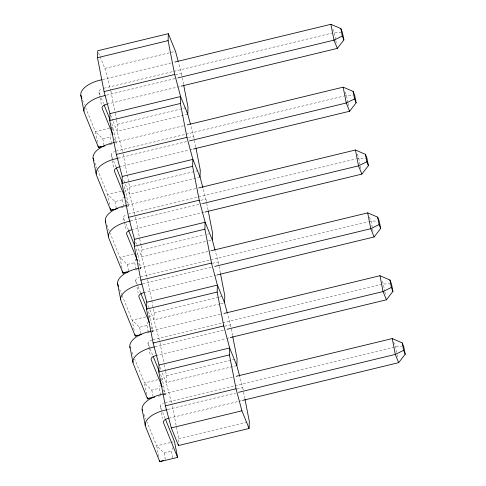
<?xml version="1.0" encoding="UTF-8"?>
<svg xmlns="http://www.w3.org/2000/svg" width="486" height="486" viewBox="0 0 486 486"><rect width="100%" height="100%" fill="white"/><g stroke="black" fill="none" stroke-linecap="round" stroke-linejoin="round"><path stroke-width="0.36" stroke-dasharray="2.43 1.82" d="M116.512 119.908L117.375 124.325L117.138 131.269L123.031 153.309M123.177 154.044L129.641 187.177L129.404 194.121L135.296 216.167M141.043 245.618L141.906 250.035L141.669 256.979L147.562 279.019M147.708 279.754L154.171 312.887L153.934 319.831L159.827 341.877M165.574 371.328L166.437 375.745L166.2 382.689L172.093 404.729M178.587 442.072L178.702 438.597L172.238 405.464M111.452 143.534L110.164 136.918L111.239 133.48M112.315 130.035L113.171 127.283L111.191 122.399M123.717 206.386L122.429 199.776L123.286 197.018M124.58 192.893L125.437 190.135L123.456 185.257M135.983 269.244L134.695 262.628L135.77 259.19M137.058 255.059L137.702 252.993L135.436 247.417M148.248 332.096L146.96 325.486L148.036 322.042M149.324 317.911L149.967 315.845L147.701 310.268M160.514 394.954L159.226 388.338L160.301 384.9M161.589 380.769L162.233 378.703L159.681 372.428M172.779 457.806L171.491 451.196L172.566 447.752M98.537 52.798L104.873 68.411L175.501 51.328M102.74 79.485L172.664 62.573M103.731 88.312L172.961 71.564M173.696 71.387L334.259 32.55L340.935 32.471M175.507 74.795L181.393 73.374L178.538 62.706M106.568 95.147L177.226 78.058M106.817 104.15L180.47 86.332M117.375 124.325L185.792 107.777M109.611 128.146L95.378 131.584L85.67 107.692M110.322 127.97L113.171 127.283L116.263 143.121L114.277 138.237M187.76 114.186L117.138 131.269L113.007 121.087M97.486 142.386L95.378 131.584L102.734 138.717L110.164 136.918M115.006 142.343L184.929 125.431M109.143 144.84L112.703 143.984M115.996 151.164L185.227 134.422M185.962 134.239L343.578 96.119M344.313 95.942L346.518 95.408L353.201 95.329M188.507 137.471L193.659 136.226L190.615 124.847M118.098 158.181L187.28 141.444M119.082 167.002L189.054 150.077M189.789 149.901L193.471 149.008M129.641 187.177L198.057 170.629M121.166 191.168L107.643 194.443L97.364 169.14M200.025 177.038L129.404 194.121L123.341 179.188M109.605 204.521L107.643 194.443L115 201.575L122.429 199.776M127.271 205.195L196.453 188.465M120.698 207.868L125.68 206.665M126.39 206.489L128.529 205.973L125.437 190.135M128.261 214.022L355.837 158.977M356.578 158.794L358.783 158.26L365.466 158.181M200.773 200.329L205.924 199.084L203.069 188.416M130.363 221.033L201.757 203.768M131.348 229.86L205.001 212.042M141.906 250.035L204.442 234.908M207.382 234.197L208.852 233.845M133.431 254.026L119.908 257.294L110.201 233.401M205.675 241.493L141.669 256.979L137.538 246.797M208.615 240.783L212.291 239.896M122.016 268.096L119.908 257.294L127.265 264.427L134.695 262.628M139.537 268.053L211.665 250.606M135.807 270.034L137.234 269.694M140.527 276.874L368.102 221.829M368.844 221.652L371.049 221.118L376.99 221.045M212.303 263.363L218.19 261.936L215.146 250.557M142.629 283.891L211.076 267.336M143.613 292.712L213.585 275.787M214.32 275.611L216.531 275.076M154.171 312.887L218.913 297.232M219.648 297.055L223.323 296.162M145.697 316.884L132.174 320.153L121.895 294.85M148.546 316.192L149.967 315.845L153.06 331.683L147.361 333.062M220.146 303.817L153.934 319.831L147.598 304.224M220.881 303.641L224.556 302.748M134.136 330.231L132.174 320.153L139.531 327.285L146.96 325.486M151.802 330.905L221.725 313.992M152.792 339.732L222.023 322.983M222.758 322.807L383.314 283.97L389.997 283.891M224.568 326.215L230.455 324.794L227.412 313.415M154.894 346.743L224.076 330.012M155.878 355.57L225.85 338.645M226.585 338.469L229.532 337.752M166.437 375.745L236.324 358.838M157.962 379.736L144.439 383.004L134.731 359.111M160.805 379.05L162.233 378.703L165.325 394.541L162.476 395.227M236.822 365.606L166.2 382.689L162.069 372.507M146.687 394.523L144.439 383.004L151.796 390.137L159.226 388.338M164.068 393.763L233.991 376.85M158.205 396.26L161.765 395.404M165.058 402.584L234.288 385.841M235.024 385.659L395.58 346.828L401.515 346.755M236.834 389.073L242.721 387.646L239.865 376.984M167.895 409.425L235.607 393.046M168.885 418.246L238.116 401.497M238.851 401.321L241.797 400.61M178.702 438.597L247.119 422.048M170.228 442.594L156.705 445.862L146.997 421.963M170.938 442.418L173.788 441.731M158.807 456.664L156.705 445.862L164.061 452.995L171.491 451.196M139.421 268.946L140.794 268.831L137.702 252.993M151.687 331.804L153.06 331.683L150.794 326.106M163.946 394.656L165.325 394.541L162.774 388.265M332.861 29.111L334.259 32.55L335.662 39.749M345.127 91.969L346.518 95.408L347.927 102.607M357.113 154.135L358.783 158.26L360.193 165.459M369.378 216.993L371.049 221.118L372.458 228.317M382.203 281.224L383.314 283.97L384.724 291.169M393.63 342.016L395.58 346.828L396.989 354.027M110.522 114.975L112.728 120.406M100.146 95.201L99.01 92.413A6.002 2.867 -11 0 1 102.26 88.768M101.276 97.99L103.542 103.573M116.093 167.123L111.276 155.265A6.002 2.867 -11 0 1 114.526 151.62M126.263 200.396L128.529 205.973M82.535 99.958L84.534 104.879M135.606 242.046L137.259 246.116M124.671 220.911L123.541 218.123A6.002 2.867 -11 0 1 126.791 214.478M125.807 223.7L128.359 229.975M138.528 263.254L140.794 268.831M94.8 162.816L97.085 168.435M140.618 292.833L135.807 280.975A6.002 2.867 -11 0 1 139.057 277.33M106.78 224.969L109.064 230.589M159.864 367.076L160.963 369.791M149.773 348.019L148.072 343.833A6.002 2.867 -11 0 1 152.039 339.939M150.053 348.711L152.883 355.685M119.617 289.225L121.609 294.145M165.149 418.543L160.337 406.685A6.002 2.867 -11 0 1 163.588 403.04M131.882 352.083L133.589 356.299M143.862 414.236L145.855 419.157M104.873 68.411L110.765 90.457M335.802 40.472L336.361 43.351M348.067 103.324L348.626 106.203M360.333 166.182L361.031 169.778M372.598 229.034L373.157 231.913M384.863 291.892L385.422 294.771M397.129 354.744L397.548 356.906M181.393 73.374L182.11 77.055M182.256 77.79L183.544 84.418M193.659 136.226L195.809 147.27M205.924 199.084L208.075 210.128M218.19 261.936L218.907 265.617M219.052 266.352L220.486 273.721M230.455 324.794L232.606 335.838M242.721 387.646L243.437 391.327M243.577 392.068L244.871 398.69M110.911 91.192L115.079 112.545M115.225 113.281L116.373 119.167M135.442 216.902L139.61 238.255M139.755 238.99L140.904 244.877M159.973 342.612L164.14 363.965M164.28 364.7L165.434 370.593M98.919 92.048L99.903 97.085M100.043 97.808L101.307 104.283M111.185 154.9L112.169 159.943M112.309 160.659L113.572 167.141M123.45 217.758L125.838 229.993M135.716 280.61L136.414 284.213M136.979 287.092L138.103 292.851M147.981 343.468L150.368 355.703M160.246 406.32L160.945 409.923M161.51 412.802L162.634 418.561M102.734 138.717L104.022 145.332M115 201.575L116.288 208.184M127.265 264.427L128.553 271.042M139.531 327.285L140.819 333.894M151.796 390.137L153.084 396.752M164.061 452.995L165.349 459.604"/><path stroke-width="0.73" d="M245.017 399.431L249.33 421.52L249.087 428.458L178.465 445.541L171.303 427.893L165.404 405.853L158.794 371.984L159.037 365.041L153.139 342.995L146.529 309.126L146.772 302.183L140.873 280.143L134.264 246.274L134.507 239.331L128.608 217.285L121.998 183.416L122.241 176.473L116.342 154.433L109.739 120.564L109.976 113.621L104.077 91.575L97.473 57.706L97.71 50.763L168.332 33.68L175.501 51.328L178.162 61.285M190.427 124.137L187.76 114.186L180.598 96.538L174.705 74.492L168.095 40.624L168.332 33.68M202.881 187.705L200.025 177.038L192.863 159.39L186.97 137.35L180.361 103.482L180.598 96.538L109.976 113.621M187.76 114.186L188.003 107.242L183.69 85.153M178.465 445.541L178.514 444.155M214.958 249.847L212.291 239.896L205.128 222.248L199.236 200.208L192.626 166.334L192.863 159.39L122.241 176.473M200.025 177.038L200.268 170.1L195.955 148.005M227.223 312.705L224.556 302.748L217.394 285.106L211.501 263.06L204.892 229.192L205.128 222.248L134.507 239.331M212.291 239.896L212.534 232.952L208.221 210.863M239.677 376.273L236.822 365.606L229.659 347.958L223.767 325.918L217.157 292.043L217.394 285.106L146.772 302.183M224.556 302.748L224.799 295.81L220.486 273.721M249.087 428.458L241.925 410.816L236.032 388.77L229.422 354.902L229.659 347.958L159.037 365.041M236.822 365.606L237.065 358.662L232.751 336.573M181.205 86.156L337.345 48.387L343.875 39.925L342.417 32.453L340.838 28.565L330.905 24.3L174.869 62.038M193.471 149.008L349.61 111.245L356.141 102.777L354.683 95.311L353.103 91.417L343.171 87.158L187.134 124.896M205.001 212.042L361.876 174.097L368.406 165.635L366.948 158.163L365.369 154.275L355.436 150.01L198.665 187.93M217.266 274.9L374.141 236.955L380.672 228.493L379.214 221.021L377.634 217.127L367.702 212.868L211.665 250.606M230.267 337.576L386.406 299.807L392.937 291.345L391.479 283.879L389.9 279.985L379.967 275.72L223.931 313.464M242.532 400.428L398.672 362.665L405.203 354.203L403.745 346.731L402.165 342.837L392.232 338.578L236.196 376.316M340.838 28.565L342.296 36.031L333.997 40.138L177.961 77.875M353.103 91.417L354.561 98.889L346.263 102.996L189.491 140.91M365.369 154.275L366.827 161.741L358.528 165.848L202.492 203.591M377.634 217.127L379.092 224.599L370.794 228.706L214.757 266.443M389.9 279.985L391.358 287.451L383.059 291.557L227.023 329.301M402.165 342.837L403.623 350.309L395.325 354.416L238.553 392.33M100.547 146.638L98.464 147.422L84.2 112.284L80.797 95.244A24.409 11.664 -11 0 1 97.322 80.883L102.005 79.668M113.511 209.235L110.729 210.28L96.465 175.136L93.063 158.102A24.409 11.664 -11 0 1 109.587 143.734L114.271 142.519M126.469 271.826L122.994 273.132L108.724 237.994L105.328 220.954A24.409 11.664 -11 0 1 121.852 206.593L126.536 205.378M137.344 335.206L135.26 335.99L120.99 300.846L117.594 283.812A24.409 11.664 -11 0 1 134.118 269.444L138.802 268.229M150.308 397.797L147.525 398.842L133.255 363.704L129.859 346.664A24.409 11.664 -11 0 1 146.383 332.303L151.067 331.088M163.266 460.394L159.791 461.7L145.521 426.556L142.125 409.522A24.409 11.664 -11 0 1 158.649 395.154L163.332 393.939M97.473 57.706L168.095 40.624M104.077 91.575L174.705 74.492M105.098 95.505L100.414 96.72A24.409 11.664 -11 0 0 83.89 111.081M109.739 120.564L180.361 103.482M104.873 145.873L98.464 147.422L98.184 145.982M116.342 154.433L186.97 137.35M118.098 158.181L112.679 159.572A24.409 11.664 -11 0 0 96.155 173.939M121.998 183.416L192.626 166.334M117.849 208.561L110.729 210.28L110.31 208.117M128.608 217.285L199.236 200.208M130.363 221.033L124.945 222.43A24.409 11.664 -11 0 0 108.421 236.791M134.264 246.274L204.892 229.192M128.693 271.759L122.994 273.132L122.575 270.975M140.873 280.143L211.501 263.06M141.888 284.067L137.21 285.282A24.409 11.664 -11 0 0 120.686 299.649M146.529 309.126L217.157 292.043M141.669 334.441L135.26 335.99L134.98 334.55M153.139 342.995L223.767 325.918M154.153 346.925L149.475 348.14A24.409 11.664 -11 0 0 132.951 362.501M158.794 371.984L229.422 354.902M154.645 397.123L147.525 398.842L147.246 397.402M165.404 405.853L236.032 388.77M167.16 409.601L161.741 410.992A24.409 11.664 -11 0 0 145.217 425.359M171.303 427.893L241.925 410.816M165.434 419.242L174.498 441.561L177.59 457.399L159.791 461.7L159.511 460.26M342.296 36.031L343.875 39.925M337.345 48.387L333.997 40.138L330.905 24.3M354.561 98.889L356.141 102.777M349.61 111.245L346.263 102.996L343.171 87.158M366.827 161.741L368.406 165.635M361.876 174.097L358.528 165.848L355.436 150.01M379.092 224.599L380.672 228.493M374.141 236.955L370.794 228.706L367.702 212.868M391.358 287.451L392.937 291.345M386.406 299.807L383.059 291.557L379.967 275.72M403.623 350.309L405.203 354.203M398.672 362.665L395.325 354.416L392.232 338.578M104.107 104.964L110.055 119.611M112.861 134.75L102.103 108.25A6.002 2.867 -11 0 1 106.817 104.15M116.373 167.822L122.32 182.469M125.127 197.608L114.368 171.102A6.002 2.867 -11 0 1 119.082 167.002M81.964 98.555L80.797 95.244M128.638 230.674L134.3 244.622M137.392 260.46L126.633 233.96A6.002 2.867 -11 0 1 131.348 229.86M93.944 160.708L93.063 158.102M140.904 293.532L147.137 308.871M149.378 322.619L138.899 296.812A6.002 2.867 -11 0 1 143.613 292.712M153.169 356.384L159.116 371.031M162.209 386.868L151.164 359.67A6.002 2.867 -11 0 1 155.878 355.57M118.475 286.418L117.594 283.812M177.59 457.399L163.43 422.522A6.002 2.867 -11 0 1 168.144 418.422M105.328 220.954L105.638 222.157M129.859 346.664L130.169 347.867M142.125 409.522L142.434 410.719"/></g></svg>
